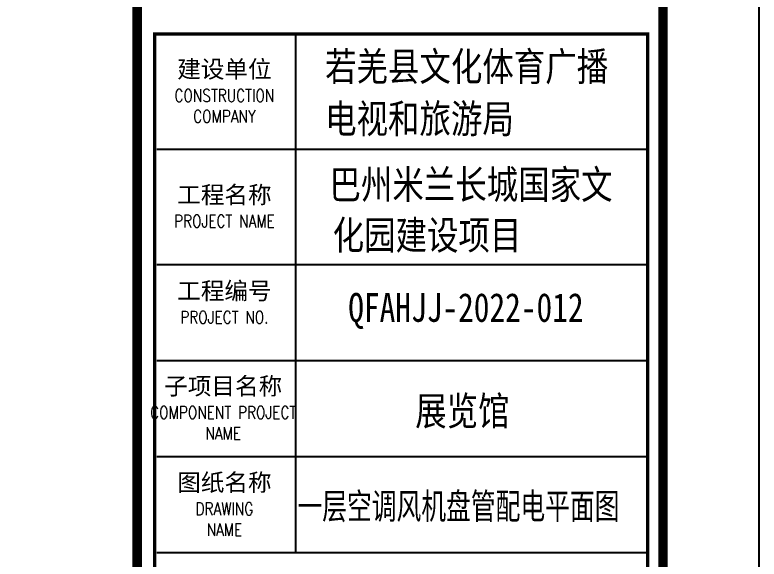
# Model space of a CAD drawing. Extents: x 815029915 to 815825525, y 579155098 to 579748855.
# Drawn here: x 815249158 to 815256903, y 579432488 to 579438155 of the extents above; entities that cross this region are included whole.
import ezdxf
from ezdxf.enums import TextEntityAlignment as Align

# ---------------------------------------------------------------- set-up
doc = ezdxf.new("R2010")
doc.units = 0
doc.header["$LTSCALE"] = 100
doc.header["$MEASUREMENT"] = 0
for name, color, linetype in [('AXIS', 3, 'Continuous'), ('PUB_TITLE', 4, 'Continuous'), ('TK', 7, 'Continuous'), ('ZG-图框层', 4, 'Continuous'), ('zm', 1, 'Continuous')]:
    doc.layers.add(name, color=color, linetype=linetype)
doc.styles.add('-宋体', font='', dxfattribs={"width": 0.8})
doc.styles.add('_TCH_DIM_T3', font='SIMPLEX', dxfattribs={"width": 0.705882, "bigfont": 'GBCBIG'})
doc.styles.add('STYLE2', font='')
doc.styles.add('图签各称', font='')
doc.styles.add('基本字体', font='simplex.shx', dxfattribs={"height": 180, "bigfont": 'hztxt.shx'})
doc.styles.get('-宋体').set_extended_font_data('SimSun')
doc.styles.get('STYLE2').set_extended_font_data('SimHei')
doc.styles.get('图签各称').set_extended_font_data('SimSun')
doc.dimstyles.new('_TCH_ARCH-100', dxfattribs={"dimscale": 100, "dimtxt": 2.975, "dimasz": 1, "dimexe": 2.5, "dimexo": 3, "dimgap": 1, "dimtad": 1, "dimdec": 0, "dimzin": 0, "dimdsep": 46, "dimtxsty": '_TCH_DIM_T3', "dimblk": 'ARCHTICK', "dimcen": 0.09, "dimclrt": 7, "dimazin": 2, "dimtfac": 1, "dimtdec": 0, "dimtix": 1, "dimtmove": 2, "dimatfit": 3, "dimfxl": 0, "dimtolj": 1, "dimtzin": 0, "dimarcsym": 0})

# ---------------------------------------------------------------- blocks, each defined once
blk = doc.blocks.new('CCIAD-TK-A0-图签')
at = {"layer": 'TK'}
for p, q in [((1126.317, 185.398), (1177.387, 185.398)), ((1140.77, 185.398), (1140.77, 131.398)), ((1126.317, 173.398), (1177.387, 173.398)), ((1138.317, 173.398), (1177.387, 173.398)), ((1126.317, 161.398), (1177.387, 161.398)), ((1126.317, 151.398), (1177.387, 151.398)), ((1126.317, 151.398), (1177.387, 151.398)), ((1126.317, 141.398), (1177.387, 141.398)), ((1126.317, 141.398), (1177.387, 141.398)), ((1126.317, 131.398), (1177.387, 131.398))]:
    blk.add_line(p, q, dxfattribs=at)
at = {"layer": 'TK', "const_width": 1}
blk.add_lwpolyline([(1124.286, 10.457), (1124.286, 831)], dxfattribs=at)
at = {"layer": 'TK'}
blk.add_lwpolyline([(1124.286, 10.457), (1179, 10.457), (1179, 831)], dxfattribs=at)
at = {"layer": 'TK', "const_width": 0.347}
blk.add_lwpolyline([(1126.117, 185.398), (1177.387, 185.398), (1177.387, 13.253), (1126.117, 13.253)], close=True, dxfattribs=at)
at = {"layer": 'TK', "char_height": 1.8, "attachment_point": 5, "style": '基本字体'}
for s, insert, width in [('{\\fSimHei|b0|i0|c134|p49;建设单位\\W0.8;\\P\\Fsimplex,hztxt|c134;\\H0.7224x;CONSTRUCTION \\PCOMPANY\\fKaiTi_GB2312|b0|i0|c134|p49;\\H1.3843x; }', (1133.359, 179.398), 11.6), ('{\\fSimHei|b0|i0|c134|p49;工程名称\\fKaiTi_GB2312|b0|i0|c134|p49;\\H1.167x;\\W0.8;\\P\\Fsimplex,hztxt|c134;\\H0.6189x;PROJECT NAME\\H1.3846x; }', (1133.359, 167.398), 11.6), ('{\\fSimHei|b0|i0|c134|p49;工程编号\\W0.8;\\P\\Fsimplex,hztxt|c134;\\H0.7222x;PROJECT NO.}', (1133.359, 157.398), 11.6), ('{\\fSimHei|b0|i0|c134|p49;子项目名称\\W0.8;\\P\\Fsimplex,hztxt|c134;\\H0.7222x;COMPONENT PROJECT NAME\\H1.385x; }', (1133.234, 146.398), 15.60938), ('{\\fSimHei|b0|i0|c134|p49;图纸名称\\W0.8;\\P\\Fsimplex,hztxt|c134;\\H0.7222x;DRAWING \\PNAME }', (1133.359, 136.368), 11.6)]:
    blk.add_mtext(s, dxfattribs=dict(at, insert=insert, width=width))
blk = doc.blocks.new('_ArchTick')
at = {"color": 0, "linetype": 'ByBlock', "const_width": 0.4}
blk.add_lwpolyline([(-0.5, -0.5), (0.5, 0.5)], dxfattribs=at)
blk = doc.blocks.new('*D244')
at = {"layer": 'AXIS', "color": 0, "lineweight": -2, "transparency": 16777216}
for p, q in [((815249559.1, 579446438.2), (815251857.2, 579444140.1)), ((815236760.5, 579429396.9), (815251680.5, 579444316.9)), ((815234639.2, 579431518.2), (815236937.3, 579429220.2))]:
    blk.add_line(p, q, dxfattribs=at)
at = {"layer": 'Defpoints', "color": 0, "transparency": 16777216}
for p in [(815249347, 579446650.3), (815251680.5, 579444316.9), (815234427.1, 579431730.4)]:
    blk.add_point(p, dxfattribs=at)
at = {"layer": 'AXIS', "color": 0, "lineweight": -2, "transparency": 16777216, "xscale": 100, "yscale": 100, "zscale": 100}
for p, rotation in [((815251680.5, 579444316.9), 44.99999999977111), ((815236760.5, 579429396.9), 224.9999999997711)]:
    blk.add_blockref('_ArchTick', p, dxfattribs=dict(at, rotation=rotation))
at = {"layer": 'AXIS', "color": 7, "transparency": 16777216, "insert": (815244044.6, 579437032.8), "char_height": 297.5, "attachment_point": 5, "rotation": 45, "style": '_TCH_DIM_T3'}
blk.add_mtext('\\A1;21100', dxfattribs=at)
blk = doc.blocks.new('ll')
at = {"layer": 'ZG-图框层'}
blk.add_lwpolyline([(815136770.1, 579524220), (815255670.1, 579524220), (815255670.1, 579608320), (815136770.1, 579608320)], close=True, dxfattribs=at)

msp = doc.modelspace()

# ---------------------------------------------------------------- linework, layer by layer
at = {"layer": 'ZG-图框层'}
msp.add_lwpolyline([(815138002.5, 579419462.3), (815256902.5, 579419462.3), (815256902.5, 579503562.3), (815138002.5, 579503562.3)], close=True, dxfattribs=at)
at = {"layer": 'ZG-图框层', "const_width": 100}
msp.add_lwpolyline([(815140502.5, 579420462.3), (815255902.5, 579420462.3), (815255902.5, 579502562.3), (815140502.5, 579502562.3)], close=True, dxfattribs=at)

# ---------------------------------------------------------------- block references
at = {"layer": 'TK', "xscale": 100, "yscale": 100, "zscale": 100}
msp.add_blockref('CCIAD-TK-A0-图签', (815138002.5, 579419416.6), dxfattribs=at)
at = {"layer": 'zm', "color": 1}
msp.add_blockref('ll', (1232.4, -104757.7), dxfattribs=at)

# ---------------------------------------------------------------- texts
at = {"layer": 'PUB_TITLE', "style": '-宋体', "width": 0.8}
for s, p in [('若羌县文化体育广播', (815252386.1, 579437466.8)), ('电视和旅游局', (815252386.1, 579436923.3)), ('巴州米兰长城国家文', (815252431.6, 579436238.3)), ('化园建设项目', (815252464.7, 579435711.5)), ('展览馆', (815253324, 579433880.8, 0))]:
    msp.add_text(s, height=300, dxfattribs=at).set_placement(p)
at = {"layer": 'zm', "ltscale": 10, "style": 'STYLE2', "width": 0.8}
msp.add_text('QFAHJJ-2022-012', height=300, dxfattribs=at).set_placement((815253851.5, 579435073.1), align=Align.MIDDLE)
at = {"layer": 'zm', "color": 1, "style": '图签各称', "width": 0.7}
msp.add_text('一层空调风机盘管配电平面图', height=270, dxfattribs=at).set_placement((815252098.1, 579432904.6))

# ---------------------------------------------------------------- dimensions: what is measured, and where the dimension line sits
at = {"layer": 'AXIS'}
dim = msp.add_aligned_dim(p1=(815234427.1, 579431730.4), p2=(815249347, 579446650.3), distance=-3300, dimstyle='_TCH_ARCH-100', dxfattribs=at)
dim.commit()
dim.dimension.update_dxf_attribs({"geometry": '*D244', "text_midpoint": (815244044.6, 579437032.8)})

doc.saveas('drawing.dxf')
